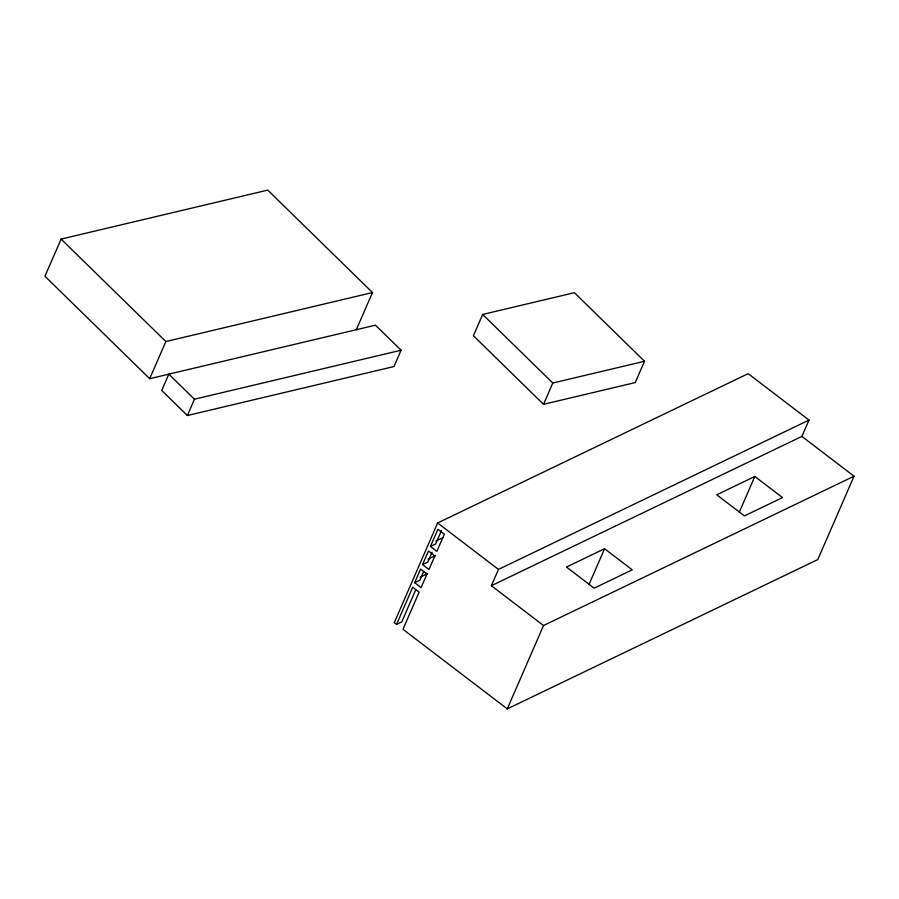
<?xml version="1.0" encoding="UTF-8"?>
<svg xmlns="http://www.w3.org/2000/svg" width="899" height="899" viewBox="0 0 899 899"><rect width="100%" height="100%" fill="white"/><g stroke="black" fill="none" stroke-linecap="round" stroke-linejoin="round"><path stroke-width="1.35" d="M356.33 329.708L372.489 292.546L267.745 190.105L61.11 239.089L44.95 276.251L149.695 378.693L375.467 325.168L401.078 350.228L393.987 366.534L187.352 415.529L161.73 390.469L168.832 374.164L194.442 399.212L401.078 350.228M149.695 378.693L165.854 341.541L372.489 292.546M187.352 415.529L194.442 399.212M482.662 314.448L473.402 335.743L543.524 404.314L635.256 382.569L644.516 361.274L574.394 292.692L482.662 314.448L552.784 383.019L644.516 361.274M801.908 436.397L854.05 476.2L543.524 625.524L491.382 585.721L801.908 436.397L808.999 420.091L748.17 373.658L437.633 522.982L394.29 622.659L396.56 624.389L401.774 621.894L415.698 589.856M396.56 624.389L412.72 587.238L419.136 592.138L402.988 629.3L507.272 708.895L817.798 559.571L854.05 476.2M414.686 582.709L420.597 569.112L427.014 574.012L421.114 587.609L414.686 582.709L419.9 580.203L423.654 571.55M422.564 564.583L428.475 550.986L434.902 555.897L428.992 569.483L422.564 564.583L427.778 562.077L432.071 552.188M430.452 546.457L437.937 529.241L444.353 534.141L436.869 551.357L430.452 546.457L435.655 543.951L441.544 530.421M543.524 404.314L552.784 383.019M491.382 585.721L498.473 569.415L808.999 420.091M507.272 708.895L543.524 625.524M588.957 584.642L604.577 548.727L632.244 569.854L594.149 588.171L566.471 567.044L604.577 548.727M739.225 512.385L754.834 476.47L782.512 497.585L744.406 515.914L716.739 494.787L754.834 476.47M435.891 541.018L443.409 537.4M428.014 559.144L435.532 555.526M420.136 577.27L427.643 573.652M437.633 522.982L498.473 569.415M61.11 239.089L165.854 341.541"/></g></svg>
